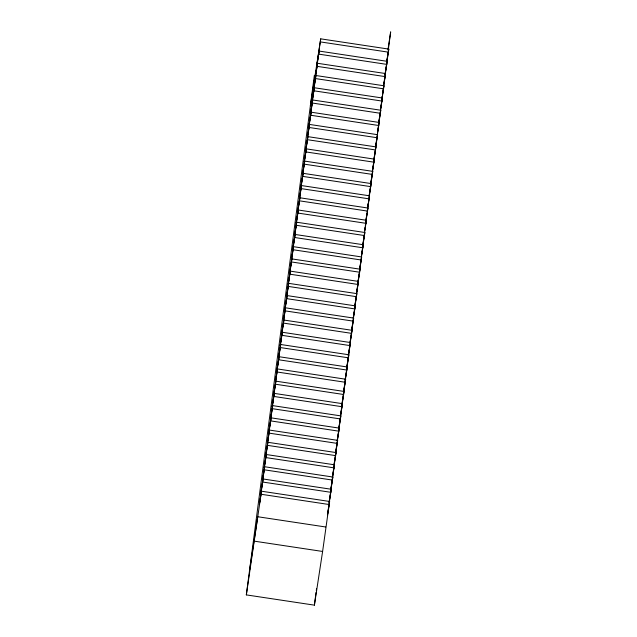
<?xml version="1.0" encoding="UTF-8"?>
<svg xmlns="http://www.w3.org/2000/svg" width="637" height="637" viewBox="0 0 637 637"><rect width="100%" height="100%" fill="white"/><g stroke="black" fill="none" stroke-linecap="round" stroke-linejoin="round"><path stroke-width="0.96" d="M298.307 210.011L294.565 235.547L296.707 222.233L364.842 232.497L362.7 245.81L366.331 220.259L298.307 210.011L296.165 223.324L299.908 197.781L367.931 208.028L365.351 225.753M314.36 75.285L246.336 594.894L314.399 605.15L322.609 551.459L329.624 501.47L261.488 491.207L259.355 504.52L263.089 478.984L331.224 489.248L327.49 514.784L329.624 501.47M380.663 108.378L383.96 85.772L315.912 75.524L313.778 88.838L317.513 63.294L385.552 73.55L382.542 94.196M314.399 605.15L316.056 592.434M316.31 590.475L316.565 588.516M246.336 594.894L261.488 491.207M263.089 478.984L260.955 492.297L264.689 466.754L332.832 477.017L329.09 502.561L331.224 489.248M264.689 466.754L262.555 480.067L266.29 454.531L334.433 464.795L330.977 488.38M266.29 454.531L264.156 467.845L267.89 442.301L336.033 452.565L332.291 478.108L334.433 464.795M267.89 442.301L265.756 455.614L269.491 430.079L337.634 440.342L334.035 464.906L336.033 452.565M269.491 430.079L267.357 443.392L271.091 417.848L339.234 428.112L335.492 453.655L337.634 440.342M271.091 417.848L268.957 431.161L272.692 405.626L340.835 415.889L337.236 440.454M272.692 405.626L270.558 418.939L274.292 393.395L342.435 403.667L338.693 429.203L340.835 415.889M274.292 393.395L272.158 406.709L275.893 381.173L344.036 391.437L340.437 416.001M275.893 381.173L273.759 394.486L277.493 368.95L345.636 379.214L341.894 404.75L344.036 391.437M277.493 368.95L275.359 382.264L279.094 356.72L347.237 366.984L343.638 391.548L345.636 379.214M279.094 356.72L276.96 370.033L280.702 344.498L348.837 354.761L345.095 380.297L347.237 366.984M280.702 344.498L278.56 357.811L282.302 332.267L350.438 342.531L346.839 367.095M282.302 332.267L280.161 345.58L283.903 320.045L352.038 330.308L348.296 355.844L350.438 342.531M283.903 320.045L281.761 333.358L285.503 307.814L353.639 318.078L350.039 342.642L352.038 330.308M285.503 307.814L283.361 321.128L287.104 295.592L355.239 305.856L351.497 331.391L353.639 318.078M287.104 295.592L284.962 308.905L288.704 283.361L356.839 293.625L353.248 318.189L355.239 305.856M288.704 283.361L286.562 296.675L290.305 271.139L358.44 281.403L354.698 306.938L356.839 293.625M290.305 271.139L288.163 284.452L291.905 258.909L360.04 269.18L356.449 293.737L358.44 281.403M291.905 258.909L289.763 272.222L293.506 246.686L361.641 256.95L359.642 270.757M293.506 246.686L291.364 260L295.106 234.464L363.241 244.727L359.65 269.284L361.641 256.95M295.106 234.464L292.964 247.777L296.707 222.233M299.908 197.781L297.766 211.094L301.508 185.558L369.532 195.806L367.246 211.572M301.508 185.558L299.366 198.871L303.108 173.328L371.14 183.575L368.56 201.3M303.108 173.328L300.967 186.641L304.709 161.105L372.741 171.353L369.142 195.917M304.709 161.105L302.567 174.419L306.309 148.875L374.341 159.131L370.599 184.666L372.741 171.353M306.309 148.875L304.168 162.188L307.91 136.652L375.949 146.9L372.35 171.464L374.341 159.131M307.91 136.652L305.768 149.966L309.51 124.43L377.55 134.678L375.551 148.485M309.51 124.43L307.368 137.743L311.111 112.2L379.158 122.447L375.559 147.012L377.55 134.678M311.111 112.2L308.969 125.513L312.711 99.977L380.759 110.225L378.76 124.032M312.711 99.977L310.569 113.29L314.312 87.747L382.367 98.002L378.768 122.559M314.312 87.747L312.17 101.06L315.912 75.524M317.513 63.294L315.379 76.607L319.113 51.071L387.169 61.319L383.848 83.925M319.113 51.071L316.979 64.385L320.714 38.841L388.801 49.105L385.035 74.633L387.169 61.319M386.922 60.443L387.312 57.481M387.567 55.515L387.957 52.553M388.212 50.586L390.664 31.85L387.997 49.423M361.537 255.103L364.842 232.497M382.256 96.155L381.818 99.085L382.28 96.235M377.454 132.83L378.466 125.991M375.257 150.443L373.808 160.213L375.949 146.9M368.266 203.251L367.398 209.119L369.532 195.806M366.952 213.522L365.941 220.362L367.931 208.028M364.627 230.634L365.057 227.704M359.356 272.716L357.898 282.494L360.04 269.18M310.362 105.853L320.714 38.841M249.537 570.441L257.754 516.742L325.706 526.99M386.97 60.515L388.801 49.105M383.721 84.96L385.552 73.55M382.582 94.332L383.96 85.772M380.536 109.413L382.367 98.002M378.625 123.538L380.759 110.225M377.478 132.91L379.158 122.447M369.149 195.941L371.14 183.575M364.651 230.713L366.331 220.259M361.561 255.182L363.241 244.727M346.847 367.119L348.837 354.761M340.445 416.025L342.435 403.667M337.244 440.478L339.234 428.112M330.993 488.428L332.832 477.017M320.315 41.899L388.371 52.154M318.715 54.129L386.755 64.377M317.115 66.352L385.162 76.607M315.514 78.582L383.57 88.83M313.914 90.804L381.961 101.06M312.313 103.035L380.353 113.282M310.713 115.257L378.752 125.505M309.112 127.48L377.144 137.735M307.512 139.71L375.543 149.958M305.911 151.932L373.943 162.18M304.311 164.163L372.334 174.411M302.71 176.385L370.734 186.633M301.11 188.616L369.134 198.863M299.509 200.838L367.525 211.086M297.909 213.069L366.044 223.332M296.309 225.291L364.444 235.555M294.7 237.513L362.843 247.785M293.1 249.744L361.243 260.007M291.499 261.966L359.642 272.23M289.899 274.197L358.042 284.46M288.298 286.419L356.441 296.683M286.698 298.649L354.841 308.913M285.097 310.872L353.24 321.136M283.497 323.102L351.64 333.366M281.896 335.325L350.039 345.588M280.296 347.547L348.439 357.819M278.695 359.778L346.831 370.041M277.095 372L345.23 382.264M275.495 384.23L343.63 394.494M273.894 396.453L342.029 406.717M272.294 408.683L340.429 418.947M270.693 420.906L338.828 431.169M269.093 433.136L337.228 443.4M267.492 445.359L335.627 455.622M265.892 457.589L334.027 467.853M264.291 469.811L332.426 480.075M262.691 482.034L330.826 492.305M261.09 494.264L329.05 504.504M254.553 541.195L322.609 551.459"/></g></svg>
